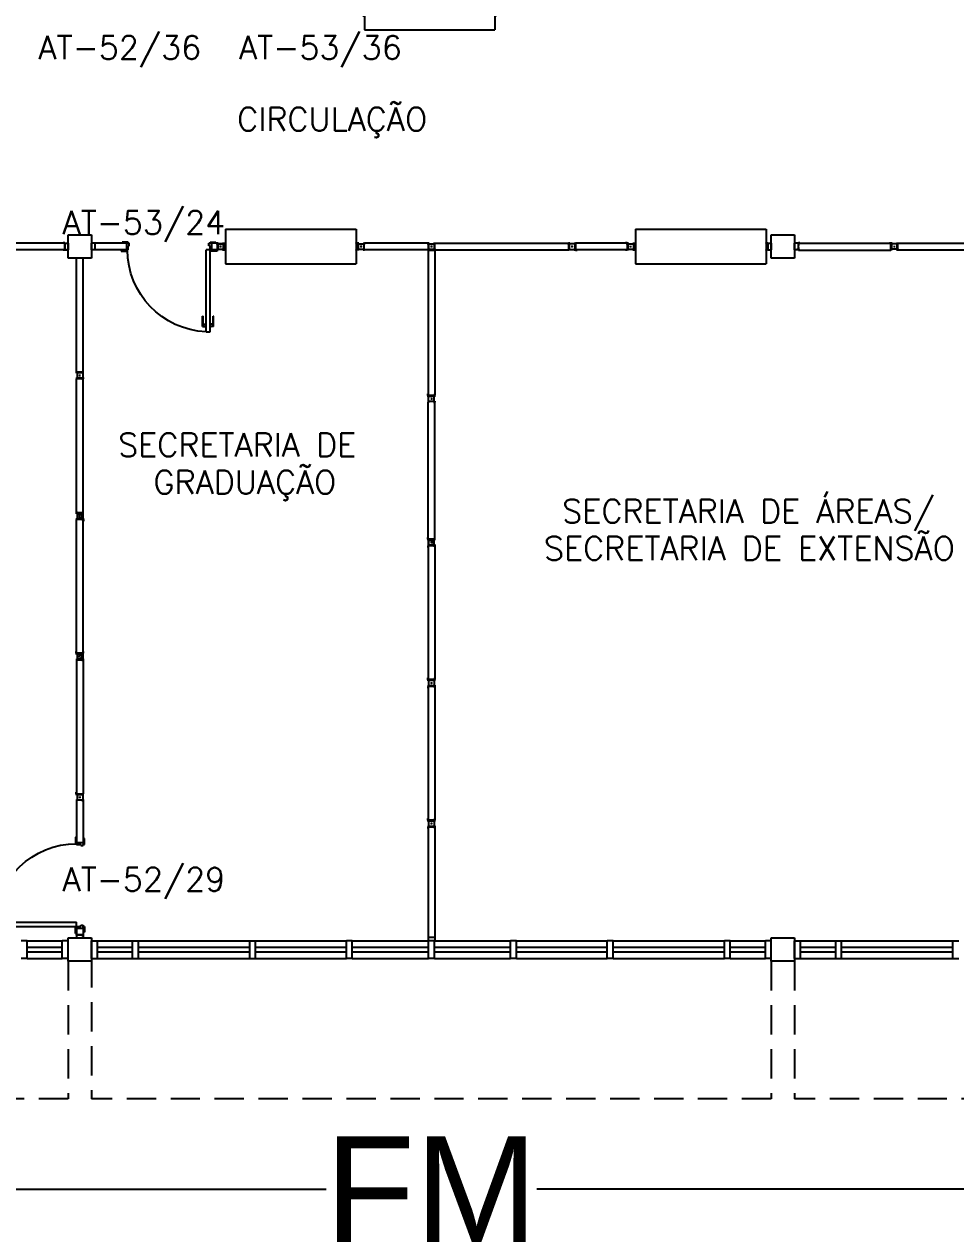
# Model space of a CAD drawing. Header units: millimetres. Extents: x 2069 to 2250, y 1124 to 1284.
# Drawn here: x 2120.4 to 2128.35, y 1153.55 to 1163.88 of the extents above; entities that cross this region are included whole.
import ezdxf

# ---------------------------------------------------------------- set-up
doc = ezdxf.new("R2010")
doc.units = ezdxf.units.MM
doc.linetypes.add('HIDDEN', pattern=[0.375, 0.25, -0.125])
for name, color, linetype in [('ALV', 2, 'Continuous'), ('DIV', 2, 'Continuous'), ('DIV2', 2, 'Continuous'), ('DIVC', 2, 'Continuous'), ('ENDEREÇO', 2, 'Continuous'), ('JANELA', 1, 'Continuous'), ('MACANETA', 1, 'Continuous'), ('PILARES', 3, 'Continuous'), ('PORTA', 2, 'Continuous'), ('PROJECOES', 1, 'HIDDEN'), ('TEXTO', 2, 'Continuous')]:
    doc.layers.add(name, color=color, linetype=linetype)
doc.styles.get("Standard").update_dxf_attribs({"font": 'arial.ttf'})
doc.styles.add('UNB-100', font='simplex.shx', dxfattribs={"height": 0.2})
doc.dimstyles.get("Standard").update_dxf_attribs({"dimtxt": 0.18, "dimasz": 0.18, "dimexe": 0.18, "dimexo": 0.0625, "dimgap": 0.09, "dimtad": 0, "dimtih": 1, "dimtoh": 1, "dimdec": 4, "dimzin": 0, "dimdsep": 46, "dimtxsty": 'Standard', "dimcen": 0.09, "dimadec": 0, "dimazin": 0, "dimtfac": 1, "dimtdec": 4, "dimtofl": 0, "dimtmove": 0, "dimatfit": 3, "dimfxl": 1, "dimtolj": 1, "dimtzin": 0, "dimarcsym": 0})

# ---------------------------------------------------------------- blocks, each defined once
blk = doc.blocks.new('DIV12')
for p, q in [((-0.0051, 0), (0.0051, 0)), ((0, -0.0051), (0, 0.0051)), ((0.0285, 0.0285), (1.1715, 0.0285)), ((0.0285, -0.0285), (0.0285, 0.0285)), ((1.1715, -0.0285), (1.1715, 0.0285)), ((1.1949, 0), (1.2051, 0)), ((1.2, -0.0051), (1.2, 0.0051)), ((0.0285, -0.0285), (1.1715, -0.0285))]:
    blk.add_line(p, q)
blk = doc.blocks.new('GCH12')
for p, q in [((0.043, 0.148), (1.157, 0.148)), ((0.043, -0.149), (0.043, 0.148)), ((1.157, -0.149), (1.157, 0.148)), ((-0.005, 0), (0.005, 0)), ((0, -0.005), (0, 0.005)), ((0.028, -0.029), (0.028, 0.028)), ((0.028, 0.028), (0.043, 0.028)), ((0.043, 0.03), (0.043, 0.028)), ((1.157, 0.03), (1.157, 0.028)), ((1.171, 0.028), (1.157, 0.028)), ((1.171, -0.029), (1.171, 0.028)), ((1.205, 0), (1.195, 0)), ((1.2, -0.005), (1.2, 0.005)), ((0.028, -0.029), (0.043, -0.029)), ((0.043, -0.029), (0.043, -0.031)), ((1.157, -0.029), (1.157, -0.031)), ((1.171, -0.029), (1.157, -0.029)), ((0.043, -0.149), (1.157, -0.149))]:
    blk.add_line(p, q)
blk = doc.blocks.new('MTT')
for p, q in [((-0.029, 0.018), (-0.029, 0.029)), ((-0.019, 0.029), (-0.029, 0.029)), ((-0.024, 0.018), (-0.029, 0.018)), ((-0.024, 0.018), (-0.024, -0.019)), ((-0.019, 0.024), (-0.019, 0.029)), ((-0.019, 0.024), (0.018, 0.024)), ((-0.005, 0), (0.005, 0)), ((0, -0.005), (0, 0.005)), ((0.018, 0.024), (0.018, 0.029)), ((0.018, 0.029), (0.029, 0.029)), ((0.024, 0.018), (0.029, 0.018)), ((0.024, 0.018), (0.024, -0.019)), ((0.029, 0.018), (0.029, 0.029)), ((-0.029, -0.019), (-0.024, -0.019)), ((-0.029, -0.019), (-0.029, -0.029)), ((-0.019, -0.029), (-0.029, -0.029)), ((0.018, -0.024), (-0.019, -0.024)), ((-0.019, -0.024), (-0.019, -0.029)), ((0.018, -0.024), (0.018, -0.029)), ((0.018, -0.029), (0.029, -0.029)), ((0.029, -0.019), (0.024, -0.019)), ((0.029, -0.019), (0.029, -0.029))]:
    blk.add_line(p, q)
blk = doc.blocks.new('IMTT')
for p, q in [((-0.005, 0), (0.005, 0)), ((0.029, 0.029), (0, 0.029)), ((0, -0.028), (0, 0.029)), ((0.029, -0.028), (0, -0.028))]:
    blk.add_line(p, q)
blk = doc.blocks.new('DIV10')
for p, q in [((-0.0051, 0), (0.0051, 0)), ((0, -0.0051), (0, 0.0051)), ((0.0285, 0.0285), (0.9715, 0.0285)), ((0.0285, -0.0285), (0.0285, 0.0285)), ((0.9715, -0.0285), (0.9715, 0.0285)), ((0.9949, 0), (1.0051, 0)), ((1, -0.0051), (1, 0.0051)), ((0.0285, -0.0285), (0.9715, -0.0285))]:
    blk.add_line(p, q)
blk = doc.blocks.new('DOOR70')
at = {"layer": 'MACANETA', "color": 1}
for p, q in [((-0.015, -0.565), (-0.01, -0.565)), ((-0.015, -0.655), (-0.015, -0.565)), ((-0.01, -0.655), (-0.01, -0.565)), ((0.08, -0.565), (0.075, -0.565)), ((0.075, -0.655), (0.075, -0.565)), ((0.08, -0.655), (0.08, -0.565)), ((-0.015, -0.655), (0.012, -0.655)), ((-0.01, -0.635), (0.012, -0.635)), ((0.012, -0.663), (0.012, -0.628)), ((0.012, -0.628), (0.015, -0.628)), ((0.012, -0.663), (0.015, -0.663)), ((0.053, -0.628), (0.05, -0.628)), ((0.053, -0.663), (0.05, -0.663)), ((0.053, -0.663), (0.053, -0.628)), ((0.075, -0.635), (0.053, -0.635)), ((0.08, -0.655), (0.053, -0.655))]:
    blk.add_line(p, q, dxfattribs=at)
at = {"layer": 'PORTA'}
for p, q in [((0.015, -0.7), (0.015, 0)), ((0.015, 0), (0.05, 0)), ((0.05, -0.7), (0.05, 0)), ((0.05, -0.7), (0.015, -0.7))]:
    blk.add_line(p, q, dxfattribs=at)
at = {"layer": 'PORTA', "color": 1}
blk.add_arc((0.02, 0), 0.7, 272.4563, 0, dxfattribs=at)
blk = doc.blocks.new('*D62')
at = {"layer": 'ALV', "color": 0, "lineweight": -2, "transparency": 16777216}
for p, q in [((2114.773, 1155.819), (2114.773, 1153.756)), ((2132.973, 1155.819), (2132.973, 1153.756)), ((2114.953, 1153.936), (2122.975, 1153.936)), ((2132.793, 1153.936), (2124.772, 1153.936))]:
    blk.add_line(p, q, dxfattribs=at)
at = {"layer": 'ALV', "color": 0, "transparency": 16777216}
for points in [[(2114.953, 1153.966), (2114.953, 1153.906), (2114.773, 1153.936)], [(2132.793, 1153.966), (2132.793, 1153.906), (2132.973, 1153.936)]]:
    blk.add_solid(points, dxfattribs=at)
at = {"layer": 'DEFPOINTS', "color": 0, "transparency": 16777216}
for p in [(2114.773, 1155.881), (2132.973, 1155.881), (2132.973, 1153.936)]:
    blk.add_point(p, dxfattribs=at)
at = {"layer": 'ALV', "color": 0, "transparency": 16777216, "insert": (2123.873, 1153.936), "char_height": 0.2, "attachment_point": 5}
blk.add_mtext('\\A1;{\\H4.5x;FM}', dxfattribs=at)

msp = doc.modelspace()

# ---------------------------------------------------------------- linework, layer by layer
at = {"layer": 'DIV'}
for p, q in [((2120.83515, 1156.16939), (2120.84515, 1156.16939)), ((2120.83515, 1156.11939), (2120.83515, 1156.16939)), ((2120.84515, 1156.11939), (2120.83515, 1156.11939)), ((2120.84315, 1156.10539), (2120.84315, 1156.11978)), ((2120.84315, 1156.11978), (2120.84515, 1156.11978)), ((2120.84515, 1156.16939), (2120.84515, 1156.17939)), ((2120.84515, 1156.17939), (2120.88015, 1156.17939)), ((2120.84515, 1156.16439), (2120.84515, 1156.16939)), ((2120.84515, 1156.16439), (2120.90215, 1156.16439)), ((2120.84515, 1156.16439), (2120.84515, 1156.10739)), ((2120.88015, 1156.17939), (2120.88015, 1156.18939)), ((2120.88015, 1156.18939), (2120.90215, 1156.18939)), ((2120.90215, 1156.18939), (2120.90215, 1156.17939)), ((2120.90215, 1156.17939), (2120.91215, 1156.17939)), ((2120.90215, 1156.16439), (2120.90215, 1156.17939)), ((2120.90215, 1156.16439), (2120.90215, 1156.10739)), ((2120.91215, 1156.12939), (2120.90215, 1156.12939)), ((2120.90215, 1156.11978), (2120.90415, 1156.11978)), ((2120.90415, 1156.10539), (2120.90415, 1156.11978)), ((2120.91215, 1156.17939), (2120.91215, 1156.12939)), ((2120.85515, 1156.10539), (2120.84315, 1156.10539)), ((2120.90215, 1156.10739), (2120.84515, 1156.10739)), ((2120.85515, 1156.10039), (2120.85515, 1156.10539)), ((2120.85515, 1156.10039), (2120.85715, 1156.10039)), ((2120.89015, 1156.10539), (2120.85715, 1156.10539)), ((2120.85715, 1156.10039), (2120.85715, 1156.10539)), ((2120.89015, 1156.10039), (2120.89015, 1156.10539)), ((2120.89015, 1156.10039), (2120.89215, 1156.10039)), ((2120.90415, 1156.10539), (2120.89215, 1156.10539)), ((2120.89215, 1156.10039), (2120.89215, 1156.10539))]:
    msp.add_line(p, q, dxfattribs=at)
at = {"layer": 'DIV', "color": 3}
for p, q in [((2120.42325, 1156.05627), (2120.37325, 1156.05627)), ((2120.42325, 1155.90627), (2120.42325, 1156.05627)), ((2120.72325, 1155.90627), (2120.72325, 1156.05627)), ((2120.77325, 1156.05627), (2120.72325, 1156.05627)), ((2120.77325, 1155.90627), (2120.77325, 1156.05627)), ((2120.97325, 1156.05627), (2121.02325, 1156.05627)), ((2120.97325, 1155.90627), (2120.97325, 1156.05627)), ((2121.02325, 1155.90627), (2121.02325, 1156.05627)), ((2121.32325, 1156.05627), (2121.37325, 1156.05627)), ((2121.32325, 1155.90627), (2121.32325, 1156.05627)), ((2121.37325, 1155.90627), (2121.37325, 1156.05627)), ((2122.32325, 1155.90627), (2122.32325, 1156.05627)), ((2122.32325, 1156.05627), (2122.37325, 1156.05627)), ((2122.37325, 1155.90627), (2122.37325, 1156.05627)), ((2123.19825, 1156.05627), (2123.14825, 1156.05627)), ((2123.14825, 1155.90627), (2123.14825, 1156.05627)), ((2123.19825, 1155.90627), (2123.19825, 1156.05627)), ((2123.84825, 1155.90627), (2123.84825, 1156.05627)), ((2123.89825, 1156.05627), (2123.84825, 1156.05627)), ((2123.89825, 1155.90627), (2123.89825, 1156.05627)), ((2124.59825, 1156.05627), (2124.54825, 1156.05627)), ((2124.54825, 1155.90627), (2124.54825, 1156.05627)), ((2124.59825, 1155.90627), (2124.59825, 1156.05627)), ((2125.42325, 1156.05627), (2125.37325, 1156.05627)), ((2125.37325, 1155.90627), (2125.37325, 1156.05627)), ((2125.42325, 1155.90627), (2125.42325, 1156.05627)), ((2126.37325, 1155.90627), (2126.37325, 1156.05627)), ((2126.42325, 1156.05627), (2126.37325, 1156.05627)), ((2126.42325, 1155.90627), (2126.42325, 1156.05627)), ((2126.72325, 1155.90627), (2126.72325, 1156.05627)), ((2126.77325, 1156.05627), (2126.72325, 1156.05627)), ((2126.77325, 1155.90627), (2126.77325, 1156.05627)), ((2126.97325, 1156.05627), (2127.02325, 1156.05627)), ((2126.97325, 1155.90627), (2126.97325, 1156.05627)), ((2127.02325, 1155.90627), (2127.02325, 1156.05627)), ((2127.32325, 1156.05627), (2127.37325, 1156.05627)), ((2127.32325, 1155.90627), (2127.32325, 1156.05627)), ((2127.37325, 1155.90627), (2127.37325, 1156.05627)), ((2128.32325, 1155.90627), (2128.32325, 1156.05627)), ((2128.32325, 1156.05627), (2128.37325, 1156.05627)), ((2120.42325, 1155.90627), (2120.37325, 1155.90627)), ((2120.77325, 1155.90627), (2120.72325, 1155.90627)), ((2120.97325, 1155.90627), (2121.02325, 1155.90627)), ((2121.32325, 1155.90627), (2121.37325, 1155.90627)), ((2122.32325, 1155.90627), (2122.37325, 1155.90627)), ((2123.19825, 1155.90627), (2123.14825, 1155.90627)), ((2123.89825, 1155.90627), (2123.84825, 1155.90627)), ((2124.59825, 1155.90627), (2124.54825, 1155.90627)), ((2125.42325, 1155.90627), (2125.37325, 1155.90627)), ((2126.42325, 1155.90627), (2126.37325, 1155.90627)), ((2126.77325, 1155.90627), (2126.72325, 1155.90627)), ((2126.97325, 1155.90627), (2127.02325, 1155.90627)), ((2127.32325, 1155.90627), (2127.37325, 1155.90627)), ((2128.32325, 1155.90627), (2128.37325, 1155.90627))]:
    msp.add_line(p, q, dxfattribs=at)
at = {"layer": 'DIV2'}
for p, q in [((2120.74275, 1162.00977), (2120.30375, 1162.00977)), ((2120.73037, 1162.00977), (2120.73037, 1162.01177)), ((2120.74475, 1162.01177), (2120.73037, 1162.01177)), ((2120.74275, 1162.00977), (2120.74275, 1161.95277)), ((2120.74475, 1162.01177), (2120.74475, 1161.99977)), ((2121.26975, 1162.00977), (2121.00175, 1162.00977)), ((2121.00175, 1162.00977), (2121.00175, 1161.95277)), ((2121.23475, 1162.01977), (2121.23475, 1162.00977)), ((2121.28475, 1162.01977), (2121.23475, 1162.01977)), ((2121.26975, 1162.00977), (2121.28475, 1162.00977)), ((2121.26975, 1162.00977), (2121.27475, 1162.00977)), ((2121.26975, 1162.00977), (2121.26975, 1161.95277)), ((2121.27475, 1162.00977), (2121.28475, 1162.00977)), ((2121.28475, 1162.00977), (2121.28475, 1162.01977)), ((2121.29475, 1162.00977), (2121.28475, 1162.00977)), ((2121.29475, 1161.98777), (2121.29475, 1162.00977)), ((2121.97475, 1162.00977), (2121.98475, 1162.00977)), ((2121.97475, 1161.98777), (2121.97475, 1162.00977)), ((2121.98475, 1162.01977), (2122.03475, 1162.01977)), ((2121.98475, 1162.00977), (2121.98475, 1162.01977)), ((2121.99975, 1162.00977), (2121.98475, 1162.00977)), ((2122.04475, 1162.00977), (2121.99975, 1162.00977)), ((2121.99975, 1161.95277), (2121.99975, 1162.00977)), ((2122.03475, 1162.01977), (2122.03475, 1162.00977)), ((2122.04475, 1162.00977), (2122.04475, 1161.95277)), ((2123.84475, 1162.00977), (2123.30175, 1162.00977)), ((2123.84475, 1162.00977), (2123.84475, 1161.95277)), ((2125.10178, 1162.01177), (2125.10178, 1161.99977)), ((2125.10178, 1162.01177), (2125.11616, 1162.01177)), ((2125.10378, 1162.00977), (2125.10378, 1161.95277)), ((2125.54278, 1162.00977), (2125.10378, 1162.00977)), ((2125.11616, 1162.00977), (2125.11616, 1162.01177)), ((2125.53039, 1162.00977), (2125.53039, 1162.01177)), ((2125.54478, 1162.01177), (2125.53039, 1162.01177)), ((2125.54278, 1162.00977), (2125.54278, 1161.95277)), ((2125.54478, 1162.01177), (2125.54478, 1161.99977)), ((2127.00506, 1161.99977), (2127.00506, 1162.01327)), ((2127.01725, 1162.01327), (2127.00506, 1162.01327)), ((2127.00706, 1162.01127), (2127.79325, 1162.01127)), ((2127.00706, 1161.95127), (2127.00706, 1162.01127)), ((2127.00706, 1162.01127), (2127.00706, 1161.99027)), ((2127.00706, 1161.95127), (2127.00706, 1162.01127)), ((2127.00706, 1161.99027), (2127.00706, 1162.00827)), ((2127.01725, 1162.01127), (2127.01725, 1162.01327)), ((2127.78306, 1162.01327), (2127.79525, 1162.01327)), ((2127.78306, 1162.01127), (2127.78306, 1162.01327)), ((2127.79325, 1161.95127), (2127.79325, 1162.01127)), ((2127.79525, 1161.99977), (2127.79525, 1162.01327)), ((2120.74275, 1161.95277), (2120.30375, 1161.95277)), ((2120.73037, 1161.95077), (2120.73037, 1161.95277)), ((2120.74475, 1161.95077), (2120.73037, 1161.95077)), ((2120.74975, 1161.99977), (2120.74475, 1161.99977)), ((2120.74475, 1161.99777), (2120.74475, 1161.96477)), ((2120.74975, 1161.99777), (2120.74475, 1161.99777)), ((2120.74975, 1161.96477), (2120.74475, 1161.96477)), ((2120.74475, 1161.96277), (2120.74475, 1161.95077)), ((2120.74975, 1161.96277), (2120.74475, 1161.96277)), ((2120.74975, 1161.99777), (2120.74975, 1161.99977)), ((2120.74975, 1161.96277), (2120.74975, 1161.96477)), ((2120.76815, 1161.98127), (2120.77835, 1161.98127)), ((2120.77325, 1161.98637), (2120.77325, 1161.97617)), ((2120.97835, 1161.98127), (2120.96815, 1161.98127)), ((2120.97325, 1161.98637), (2120.97325, 1161.97617)), ((2121.26975, 1161.95277), (2121.00175, 1161.95277)), ((2121.22475, 1161.95277), (2121.22475, 1161.94277)), ((2121.22475, 1161.94277), (2121.27475, 1161.94277)), ((2121.26975, 1161.95277), (2121.28475, 1161.95277)), ((2121.27475, 1161.94277), (2121.27475, 1161.95277)), ((2121.28475, 1161.98777), (2121.29475, 1161.98777)), ((2121.28475, 1161.95277), (2121.28475, 1161.98777)), ((2121.98475, 1161.98777), (2121.97475, 1161.98777)), ((2121.98475, 1161.95277), (2121.98475, 1161.98777)), ((2121.99475, 1161.95277), (2121.98475, 1161.95277)), ((2121.99975, 1161.95277), (2121.99475, 1161.95277)), ((2121.99475, 1161.94277), (2121.99475, 1161.95277)), ((2122.04475, 1161.94277), (2121.99475, 1161.94277)), ((2122.04475, 1161.95277), (2121.99975, 1161.95277)), ((2122.04475, 1161.95277), (2122.04475, 1161.94277)), ((2122.07835, 1161.98127), (2122.06815, 1161.98127)), ((2122.07325, 1161.98637), (2122.07325, 1161.97617)), ((2123.84475, 1161.95277), (2123.30175, 1161.95277)), ((2123.84275, 1161.95277), (2123.85475, 1161.95277)), ((2123.84475, 1161.95277), (2123.84475, 1160.71162)), ((2123.84475, 1161.95077), (2123.90175, 1161.95077)), ((2123.85475, 1161.95777), (2123.85475, 1161.95277)), ((2123.85675, 1161.95777), (2123.85475, 1161.95777)), ((2123.85675, 1161.95777), (2123.85675, 1161.95277)), ((2123.85675, 1161.95277), (2123.88975, 1161.95277)), ((2123.87835, 1161.98127), (2123.86815, 1161.98127)), ((2123.87835, 1161.98127), (2123.86815, 1161.98127)), ((2123.86815, 1161.98127), (2123.87835, 1161.98127)), ((2123.87325, 1161.98637), (2123.87325, 1161.97617)), ((2123.87325, 1161.98637), (2123.87325, 1161.97617)), ((2123.87325, 1161.98637), (2123.87325, 1161.97617)), ((2123.88975, 1161.95777), (2123.88975, 1161.95277)), ((2123.89175, 1161.95777), (2123.88975, 1161.95777)), ((2123.89175, 1161.95777), (2123.89175, 1161.95277)), ((2123.89175, 1161.95277), (2123.90375, 1161.95277)), ((2123.90175, 1161.95277), (2123.90175, 1160.71162)), ((2125.07835, 1161.98127), (2125.06815, 1161.98127)), ((2125.07838, 1161.98127), (2125.06818, 1161.98127)), ((2125.07328, 1161.98637), (2125.07328, 1161.97617)), ((2125.09678, 1161.99777), (2125.09678, 1161.99977)), ((2125.09678, 1161.99977), (2125.10178, 1161.99977)), ((2125.09678, 1161.99777), (2125.10178, 1161.99777)), ((2125.09678, 1161.96277), (2125.09678, 1161.96477)), ((2125.09678, 1161.96477), (2125.10178, 1161.96477)), ((2125.09678, 1161.96277), (2125.10178, 1161.96277)), ((2125.10178, 1161.99777), (2125.10178, 1161.96477)), ((2125.10178, 1161.96277), (2125.10178, 1161.95077)), ((2125.10178, 1161.95077), (2125.11616, 1161.95077)), ((2125.54278, 1161.95277), (2125.10378, 1161.95277)), ((2125.11616, 1161.95077), (2125.11616, 1161.95277)), ((2125.53039, 1161.95077), (2125.53039, 1161.95277)), ((2125.54478, 1161.95077), (2125.53039, 1161.95077)), ((2125.54978, 1161.99977), (2125.54478, 1161.99977)), ((2125.54478, 1161.99777), (2125.54478, 1161.96477)), ((2125.54978, 1161.99777), (2125.54478, 1161.99777)), ((2125.54978, 1161.96477), (2125.54478, 1161.96477)), ((2125.54478, 1161.96277), (2125.54478, 1161.95077)), ((2125.54978, 1161.96277), (2125.54478, 1161.96277)), ((2125.54978, 1161.99777), (2125.54978, 1161.99977)), ((2125.54978, 1161.96277), (2125.54978, 1161.96477)), ((2126.76815, 1161.98127), (2126.77835, 1161.98127)), ((2126.77325, 1161.98637), (2126.77325, 1161.97617)), ((2127.00506, 1161.99777), (2126.99905, 1161.99777)), ((2127.00506, 1161.96477), (2126.99905, 1161.96477)), ((2127.00506, 1161.99977), (2126.99911, 1161.99977)), ((2126.99911, 1161.99777), (2126.99911, 1161.99977)), ((2126.99911, 1161.96277), (2126.99911, 1161.96477)), ((2127.00506, 1161.96277), (2126.99911, 1161.96277)), ((2127.00506, 1161.96477), (2127.00506, 1161.99777)), ((2127.00506, 1161.94927), (2127.00506, 1161.96277)), ((2127.01725, 1161.94927), (2127.00506, 1161.94927)), ((2127.00706, 1161.97227), (2127.00706, 1161.95427)), ((2127.00706, 1161.95127), (2127.79325, 1161.95127)), ((2127.01725, 1161.94927), (2127.01725, 1161.95127)), ((2127.78306, 1161.94927), (2127.78306, 1161.95127)), ((2127.78306, 1161.94927), (2127.79525, 1161.94927)), ((2127.79525, 1161.99977), (2127.80121, 1161.99977)), ((2127.79525, 1161.99777), (2127.80126, 1161.99777)), ((2127.79525, 1161.96477), (2127.79525, 1161.99777)), ((2127.79525, 1161.96477), (2127.80126, 1161.96477)), ((2127.79525, 1161.96277), (2127.80121, 1161.96277)), ((2127.79525, 1161.94927), (2127.79525, 1161.96277)), ((2127.80121, 1161.99777), (2127.80121, 1161.99977)), ((2127.80121, 1161.96277), (2127.80121, 1161.96477)), ((2120.84475, 1160.90977), (2120.84475, 1161.88127)), ((2120.90175, 1160.90977), (2120.90175, 1161.88127)), ((2120.90175, 1160.90977), (2120.84475, 1160.90977)), ((2120.87835, 1160.88127), (2120.86815, 1160.88127)), ((2120.87325, 1160.87617), (2120.87325, 1160.88637)), ((2123.84475, 1160.72415), (2123.84275, 1160.72415)), ((2123.84275, 1160.70977), (2123.84275, 1160.72415)), ((2123.84275, 1160.71177), (2123.90175, 1160.71177)), ((2123.84275, 1160.70977), (2123.85475, 1160.70977)), ((2123.85475, 1160.70962), (2123.84475, 1160.70962)), ((2123.84475, 1160.69962), (2123.84475, 1160.70962)), ((2123.84475, 1160.69962), (2123.84675, 1160.69962)), ((2123.84475, 1160.66262), (2123.84475, 1160.65262)), ((2123.84675, 1160.66262), (2123.84475, 1160.66262)), ((2123.84675, 1160.70762), (2123.85475, 1160.70762)), ((2123.84675, 1160.70462), (2123.84675, 1160.70762)), ((2123.85175, 1160.70462), (2123.84675, 1160.70462)), ((2123.84675, 1160.70462), (2123.89975, 1160.70462)), ((2123.84675, 1160.69962), (2123.84675, 1160.70262)), ((2123.84675, 1160.70262), (2123.84975, 1160.70262)), ((2123.84675, 1160.66262), (2123.84675, 1160.65962)), ((2123.84975, 1160.65962), (2123.84975, 1160.70262)), ((2123.85475, 1160.70477), (2123.85475, 1160.70977)), ((2123.85475, 1160.70762), (2123.85475, 1160.70962)), ((2123.85675, 1160.70477), (2123.85475, 1160.70477)), ((2123.85675, 1160.70977), (2123.88975, 1160.70977)), ((2123.85675, 1160.70477), (2123.85675, 1160.70977)), ((2123.86815, 1160.68127), (2123.87835, 1160.68127)), ((2123.87819, 1160.68112), (2123.86831, 1160.68112)), ((2123.87325, 1160.68637), (2123.87325, 1160.67617)), ((2123.87325, 1160.68607), (2123.87325, 1160.67618)), ((2123.88975, 1160.70477), (2123.88975, 1160.70977)), ((2123.89175, 1160.70477), (2123.88975, 1160.70477)), ((2123.89175, 1160.70977), (2123.90375, 1160.70977)), ((2123.89175, 1160.70477), (2123.89175, 1160.70977)), ((2123.89175, 1160.70762), (2123.89175, 1160.70962)), ((2123.89175, 1160.70962), (2123.90175, 1160.70962)), ((2123.89175, 1160.70762), (2123.89975, 1160.70762)), ((2123.89475, 1160.70462), (2123.89975, 1160.70462)), ((2123.89675, 1160.65962), (2123.89675, 1160.70262)), ((2123.89975, 1160.70262), (2123.89675, 1160.70262)), ((2123.89975, 1160.70462), (2123.89975, 1160.70762)), ((2123.89975, 1160.69962), (2123.89975, 1160.70262)), ((2123.90175, 1160.69962), (2123.89975, 1160.69962)), ((2123.89975, 1160.66262), (2123.89975, 1160.65962)), ((2123.89975, 1160.66262), (2123.90175, 1160.66262)), ((2123.90375, 1160.72415), (2123.90175, 1160.72415)), ((2123.90175, 1160.69962), (2123.90175, 1160.70962)), ((2123.90175, 1160.66262), (2123.90175, 1160.65262)), ((2123.90375, 1160.70977), (2123.90375, 1160.72415)), ((2123.85475, 1160.65262), (2123.84475, 1160.65262)), ((2123.84475, 1159.48677), (2123.84475, 1160.65262)), ((2123.84675, 1160.65962), (2123.84975, 1160.65962)), ((2123.85175, 1160.65762), (2123.84675, 1160.65762)), ((2123.84675, 1160.65762), (2123.84675, 1160.65462)), ((2123.89975, 1160.65762), (2123.84675, 1160.65762)), ((2123.85475, 1160.65462), (2123.84675, 1160.65462)), ((2123.85475, 1160.65462), (2123.85475, 1160.65262)), ((2123.89975, 1160.65462), (2123.89175, 1160.65462)), ((2123.89175, 1160.65462), (2123.89175, 1160.65262)), ((2123.89175, 1160.65262), (2123.90175, 1160.65262)), ((2123.89475, 1160.65762), (2123.89975, 1160.65762)), ((2123.89975, 1160.65962), (2123.89675, 1160.65962)), ((2123.89975, 1160.65762), (2123.89975, 1160.65462)), ((2123.90175, 1159.48677), (2123.90175, 1160.65262)), ((2120.84275, 1159.65277), (2120.84275, 1159.63839)), ((2120.85475, 1159.65277), (2120.84275, 1159.65277)), ((2120.84275, 1159.63839), (2120.84475, 1159.63839)), ((2120.85475, 1159.70977), (2120.84475, 1159.70977)), ((2120.84475, 1159.69977), (2120.84475, 1159.70977)), ((2120.84675, 1159.69977), (2120.84475, 1159.69977)), ((2120.84475, 1159.66277), (2120.84475, 1159.65277)), ((2120.84475, 1159.66277), (2120.84675, 1159.66277)), ((2120.85475, 1159.65277), (2120.84475, 1159.65277)), ((2120.84475, 1158.51177), (2120.84475, 1159.65077)), ((2120.90175, 1159.65077), (2120.84475, 1159.65077)), ((2120.84675, 1159.70777), (2120.85475, 1159.70777)), ((2120.84675, 1159.70477), (2120.84675, 1159.70777)), ((2120.84675, 1159.70477), (2120.89975, 1159.70477)), ((2120.85175, 1159.70477), (2120.84675, 1159.70477)), ((2120.84675, 1159.70277), (2120.84975, 1159.70277)), ((2120.84675, 1159.69977), (2120.84675, 1159.70277)), ((2120.84675, 1159.66277), (2120.84675, 1159.65977)), ((2120.84675, 1159.65977), (2120.84975, 1159.65977)), ((2120.89975, 1159.65777), (2120.84675, 1159.65777)), ((2120.85175, 1159.65777), (2120.84675, 1159.65777)), ((2120.84675, 1159.65777), (2120.84675, 1159.65477)), ((2120.85475, 1159.65477), (2120.84675, 1159.65477)), ((2120.84975, 1159.70277), (2120.84975, 1159.65977)), ((2120.85175, 1159.70477), (2120.85175, 1159.70277)), ((2120.85175, 1159.70277), (2120.89475, 1159.70277)), ((2120.85175, 1159.70077), (2120.85175, 1159.66177)), ((2120.85175, 1159.70077), (2120.89275, 1159.70077)), ((2120.85175, 1159.66177), (2120.89275, 1159.66177)), ((2120.85175, 1159.65977), (2120.85175, 1159.65777)), ((2120.85175, 1159.65977), (2120.89475, 1159.65977)), ((2120.85475, 1159.70777), (2120.85475, 1159.70977)), ((2120.85475, 1159.65777), (2120.85475, 1159.65277)), ((2120.85475, 1159.65777), (2120.85675, 1159.65777)), ((2120.85475, 1159.65477), (2120.85475, 1159.65277)), ((2120.85675, 1159.65777), (2120.85675, 1159.65277)), ((2120.88975, 1159.65277), (2120.85675, 1159.65277)), ((2120.87835, 1159.68127), (2120.86815, 1159.68127)), ((2120.86831, 1159.68127), (2120.87819, 1159.68127)), ((2120.87325, 1159.67617), (2120.87325, 1159.68637)), ((2120.87325, 1159.67633), (2120.87325, 1159.68621)), ((2120.89275, 1159.69077), (2120.88475, 1159.69077)), ((2120.88475, 1159.69077), (2120.88475, 1159.68877)), ((2120.89475, 1159.68877), (2120.88475, 1159.68877)), ((2120.89475, 1159.67377), (2120.88475, 1159.67377)), ((2120.88475, 1159.67377), (2120.88475, 1159.67177)), ((2120.89275, 1159.67177), (2120.88475, 1159.67177)), ((2120.88675, 1159.68877), (2120.88675, 1159.68677)), ((2120.89475, 1159.68677), (2120.88675, 1159.68677)), ((2120.89475, 1159.67577), (2120.88675, 1159.67577)), ((2120.88675, 1159.67577), (2120.88675, 1159.67377)), ((2120.88975, 1159.65777), (2120.88975, 1159.65277)), ((2120.88975, 1159.65777), (2120.89175, 1159.65777)), ((2120.89175, 1159.70977), (2120.90175, 1159.70977)), ((2120.89175, 1159.70777), (2120.89175, 1159.70977)), ((2120.89175, 1159.70777), (2120.89975, 1159.70777)), ((2120.89175, 1159.65777), (2120.89175, 1159.65277)), ((2120.89975, 1159.65477), (2120.89175, 1159.65477)), ((2120.89175, 1159.65477), (2120.89175, 1159.65277)), ((2120.90375, 1159.65277), (2120.89175, 1159.65277)), ((2120.89175, 1159.65277), (2120.90175, 1159.65277)), ((2120.89275, 1159.70077), (2120.89275, 1159.69077)), ((2120.89275, 1159.67177), (2120.89275, 1159.66177)), ((2120.89475, 1159.70477), (2120.89975, 1159.70477)), ((2120.89475, 1159.70477), (2120.89475, 1159.68877)), ((2120.89475, 1159.68677), (2120.89475, 1159.67577)), ((2120.89475, 1159.67377), (2120.89475, 1159.65777)), ((2120.89475, 1159.65777), (2120.89975, 1159.65777)), ((2120.89975, 1159.70277), (2120.89675, 1159.70277)), ((2120.89675, 1159.70277), (2120.89675, 1159.65977)), ((2120.89975, 1159.65977), (2120.89675, 1159.65977)), ((2120.89975, 1159.70477), (2120.89975, 1159.70777)), ((2120.89975, 1159.69977), (2120.89975, 1159.70277)), ((2120.89975, 1159.69977), (2120.90175, 1159.69977)), ((2120.90175, 1159.66277), (2120.89975, 1159.66277)), ((2120.89975, 1159.66277), (2120.89975, 1159.65977)), ((2120.89975, 1159.65777), (2120.89975, 1159.65477)), ((2120.90175, 1159.69977), (2120.90175, 1159.70977)), ((2120.90175, 1159.66277), (2120.90175, 1159.65277)), ((2120.90175, 1158.51177), (2120.90175, 1159.65077)), ((2120.90175, 1159.63839), (2120.90375, 1159.63839)), ((2120.90375, 1159.65277), (2120.90375, 1159.63839)), ((2123.84475, 1159.49915), (2123.84275, 1159.49915)), ((2123.84275, 1159.48477), (2123.84275, 1159.49915)), ((2123.84275, 1159.48477), (2123.85475, 1159.48477)), ((2123.84275, 1159.42777), (2123.84275, 1159.41339)), ((2123.85475, 1159.42777), (2123.84275, 1159.42777)), ((2123.84475, 1159.48677), (2123.90175, 1159.48677)), ((2123.84475, 1159.47477), (2123.84475, 1159.48477)), ((2123.85475, 1159.48477), (2123.84475, 1159.48477)), ((2123.84475, 1159.47477), (2123.84675, 1159.47477)), ((2123.84675, 1159.43777), (2123.84475, 1159.43777)), ((2123.84475, 1159.43777), (2123.84475, 1159.42777)), ((2123.85475, 1159.42777), (2123.84475, 1159.42777)), ((2123.84475, 1159.42577), (2123.84475, 1158.28677)), ((2123.90175, 1159.42577), (2123.84475, 1159.42577)), ((2123.85475, 1159.48277), (2123.84675, 1159.48277)), ((2123.84675, 1159.47977), (2123.84675, 1159.48277)), ((2123.85175, 1159.47977), (2123.84675, 1159.47977)), ((2123.89975, 1159.47977), (2123.84675, 1159.47977)), ((2123.84675, 1159.47777), (2123.84975, 1159.47777)), ((2123.84675, 1159.47477), (2123.84675, 1159.47777)), ((2123.84675, 1159.43777), (2123.84675, 1159.43477)), ((2123.84675, 1159.43477), (2123.84975, 1159.43477)), ((2123.85175, 1159.43277), (2123.84675, 1159.43277)), ((2123.84675, 1159.43277), (2123.84675, 1159.42977)), ((2123.84675, 1159.43277), (2123.89975, 1159.43277)), ((2123.84675, 1159.42977), (2123.85475, 1159.42977)), ((2123.84975, 1159.43477), (2123.84975, 1159.47777)), ((2123.85175, 1159.47777), (2123.85175, 1159.47977)), ((2123.85175, 1159.47777), (2123.89475, 1159.47777)), ((2123.85175, 1159.43677), (2123.85175, 1159.47577)), ((2123.85175, 1159.47577), (2123.89275, 1159.47577)), ((2123.85175, 1159.43677), (2123.89275, 1159.43677)), ((2123.85175, 1159.43277), (2123.85175, 1159.43477)), ((2123.85175, 1159.43477), (2123.89475, 1159.43477)), ((2123.85475, 1159.47977), (2123.85475, 1159.48477)), ((2123.85475, 1159.48277), (2123.85475, 1159.48477)), ((2123.85675, 1159.47977), (2123.85475, 1159.47977)), ((2123.85475, 1159.43277), (2123.85475, 1159.42777)), ((2123.85475, 1159.43277), (2123.85675, 1159.43277)), ((2123.85475, 1159.42977), (2123.85475, 1159.42777)), ((2123.85675, 1159.48477), (2123.88975, 1159.48477)), ((2123.85675, 1159.47977), (2123.85675, 1159.48477)), ((2123.85675, 1159.43277), (2123.85675, 1159.42777)), ((2123.88975, 1159.42777), (2123.85675, 1159.42777)), ((2123.86815, 1159.45627), (2123.87835, 1159.45627)), ((2123.87835, 1159.45627), (2123.86815, 1159.45627)), ((2123.86831, 1159.45627), (2123.87819, 1159.45627)), ((2123.87325, 1159.45117), (2123.87325, 1159.46137)), ((2123.87325, 1159.46137), (2123.87325, 1159.45117)), ((2123.87325, 1159.46121), (2123.87325, 1159.45133)), ((2123.89275, 1159.46577), (2123.88475, 1159.46577)), ((2123.88475, 1159.46377), (2123.88475, 1159.46577)), ((2123.89475, 1159.46377), (2123.88475, 1159.46377)), ((2123.89475, 1159.44877), (2123.88475, 1159.44877)), ((2123.88475, 1159.44677), (2123.88475, 1159.44877)), ((2123.89275, 1159.44677), (2123.88475, 1159.44677)), ((2123.88675, 1159.46177), (2123.88675, 1159.46377)), ((2123.89475, 1159.46177), (2123.88675, 1159.46177)), ((2123.89475, 1159.45077), (2123.88675, 1159.45077)), ((2123.88675, 1159.44877), (2123.88675, 1159.45077)), ((2123.88975, 1159.47977), (2123.88975, 1159.48477)), ((2123.89175, 1159.47977), (2123.88975, 1159.47977)), ((2123.88975, 1159.43277), (2123.88975, 1159.42777)), ((2123.88975, 1159.43277), (2123.89175, 1159.43277)), ((2123.89175, 1159.48477), (2123.90375, 1159.48477)), ((2123.89175, 1159.47977), (2123.89175, 1159.48477)), ((2123.89175, 1159.48477), (2123.90175, 1159.48477)), ((2123.89175, 1159.48277), (2123.89175, 1159.48477)), ((2123.89975, 1159.48277), (2123.89175, 1159.48277)), ((2123.89175, 1159.43277), (2123.89175, 1159.42777)), ((2123.89175, 1159.42977), (2123.89975, 1159.42977)), ((2123.89175, 1159.42977), (2123.89175, 1159.42777)), ((2123.89175, 1159.42777), (2123.90175, 1159.42777)), ((2123.90375, 1159.42777), (2123.89175, 1159.42777)), ((2123.89275, 1159.46577), (2123.89275, 1159.47577)), ((2123.89275, 1159.43677), (2123.89275, 1159.44677)), ((2123.89475, 1159.46377), (2123.89475, 1159.47977)), ((2123.89475, 1159.47977), (2123.89975, 1159.47977)), ((2123.89475, 1159.45077), (2123.89475, 1159.46177)), ((2123.89475, 1159.43277), (2123.89475, 1159.44877)), ((2123.89475, 1159.43277), (2123.89975, 1159.43277)), ((2123.89675, 1159.43477), (2123.89675, 1159.47777)), ((2123.89975, 1159.47777), (2123.89675, 1159.47777)), ((2123.89975, 1159.43477), (2123.89675, 1159.43477)), ((2123.89975, 1159.47977), (2123.89975, 1159.48277)), ((2123.89975, 1159.47477), (2123.89975, 1159.47777)), ((2123.90175, 1159.47477), (2123.89975, 1159.47477)), ((2123.89975, 1159.43777), (2123.90175, 1159.43777)), ((2123.89975, 1159.43777), (2123.89975, 1159.43477)), ((2123.89975, 1159.43277), (2123.89975, 1159.42977)), ((2123.90375, 1159.49915), (2123.90175, 1159.49915)), ((2123.90175, 1159.47477), (2123.90175, 1159.48477)), ((2123.90175, 1159.43777), (2123.90175, 1159.42777)), ((2123.90175, 1159.42577), (2123.90175, 1158.28677)), ((2123.90375, 1159.48477), (2123.90375, 1159.49915)), ((2123.90375, 1159.42777), (2123.90375, 1159.41339)), ((2123.84275, 1159.41339), (2123.84475, 1159.41339)), ((2123.90175, 1159.41339), (2123.90375, 1159.41339)), ((2120.84275, 1158.52415), (2120.84475, 1158.52415)), ((2120.84275, 1158.50977), (2120.84275, 1158.52415)), ((2120.85475, 1158.50977), (2120.84275, 1158.50977)), ((2120.90175, 1158.51177), (2120.84475, 1158.51177)), ((2120.85475, 1158.50977), (2120.84475, 1158.50977)), ((2120.84475, 1158.49977), (2120.84475, 1158.50977)), ((2120.84675, 1158.49977), (2120.84475, 1158.49977)), ((2120.84675, 1158.50777), (2120.85475, 1158.50777)), ((2120.84675, 1158.50477), (2120.84675, 1158.50777)), ((2120.84675, 1158.50477), (2120.89975, 1158.50477)), ((2120.85175, 1158.50477), (2120.84675, 1158.50477)), ((2120.84675, 1158.50277), (2120.84975, 1158.50277)), ((2120.84675, 1158.49977), (2120.84675, 1158.50277)), ((2120.84975, 1158.50277), (2120.84975, 1158.45977)), ((2120.85175, 1158.50477), (2120.85175, 1158.50277)), ((2120.85175, 1158.50277), (2120.89475, 1158.50277)), ((2120.85175, 1158.50077), (2120.85175, 1158.46177)), ((2120.85175, 1158.50077), (2120.89275, 1158.50077)), ((2120.85475, 1158.50777), (2120.85475, 1158.50977)), ((2120.85475, 1158.50477), (2120.85475, 1158.50977)), ((2120.85475, 1158.50477), (2120.85675, 1158.50477)), ((2120.85675, 1158.50477), (2120.85675, 1158.50977)), ((2120.88975, 1158.50977), (2120.85675, 1158.50977)), ((2120.89275, 1158.49077), (2120.88475, 1158.49077)), ((2120.88475, 1158.49077), (2120.88475, 1158.48877)), ((2120.88975, 1158.50477), (2120.88975, 1158.50977)), ((2120.88975, 1158.50477), (2120.89175, 1158.50477)), ((2120.89175, 1158.50977), (2120.90175, 1158.50977)), ((2120.90375, 1158.50977), (2120.89175, 1158.50977)), ((2120.89175, 1158.50777), (2120.89175, 1158.50977)), ((2120.89175, 1158.50477), (2120.89175, 1158.50977)), ((2120.89175, 1158.50777), (2120.89975, 1158.50777)), ((2120.89275, 1158.50077), (2120.89275, 1158.49077)), ((2120.89475, 1158.50477), (2120.89975, 1158.50477)), ((2120.89475, 1158.50477), (2120.89475, 1158.48877)), ((2120.89975, 1158.50277), (2120.89675, 1158.50277)), ((2120.89675, 1158.50277), (2120.89675, 1158.45977)), ((2120.89975, 1158.50477), (2120.89975, 1158.50777)), ((2120.89975, 1158.49977), (2120.89975, 1158.50277)), ((2120.89975, 1158.49977), (2120.90175, 1158.49977)), ((2120.90175, 1158.52415), (2120.90375, 1158.52415)), ((2120.90175, 1158.49977), (2120.90175, 1158.50977)), ((2120.90375, 1158.50977), (2120.90375, 1158.52415)), ((2120.84475, 1158.46277), (2120.84675, 1158.46277)), ((2120.84475, 1158.46277), (2120.84475, 1158.45277)), ((2120.84475, 1158.45077), (2120.84475, 1157.31177)), ((2120.90175, 1158.45077), (2120.84475, 1158.45077)), ((2120.84675, 1158.46277), (2120.84675, 1158.45977)), ((2120.84675, 1158.45977), (2120.84975, 1158.45977)), ((2120.85175, 1158.46177), (2120.89275, 1158.46177)), ((2120.85175, 1158.45977), (2120.89475, 1158.45977)), ((2120.85175, 1158.45977), (2120.85175, 1158.45777)), ((2120.87835, 1158.48127), (2120.86815, 1158.48127)), ((2120.87835, 1158.48127), (2120.86815, 1158.48127)), ((2120.86831, 1158.48127), (2120.87819, 1158.48127)), ((2120.87325, 1158.47617), (2120.87325, 1158.48637)), ((2120.87325, 1158.47617), (2120.87325, 1158.48637)), ((2120.87325, 1158.47633), (2120.87325, 1158.48621)), ((2120.89475, 1158.48877), (2120.88475, 1158.48877)), ((2120.89475, 1158.47377), (2120.88475, 1158.47377)), ((2120.88475, 1158.47377), (2120.88475, 1158.47177)), ((2120.89275, 1158.47177), (2120.88475, 1158.47177)), ((2120.88675, 1158.48877), (2120.88675, 1158.48677)), ((2120.89475, 1158.48677), (2120.88675, 1158.48677)), ((2120.89475, 1158.47577), (2120.88675, 1158.47577)), ((2120.88675, 1158.47577), (2120.88675, 1158.47377)), ((2120.89275, 1158.47177), (2120.89275, 1158.46177)), ((2120.89475, 1158.48677), (2120.89475, 1158.47577)), ((2120.89475, 1158.47377), (2120.89475, 1158.45777)), ((2120.89975, 1158.45977), (2120.89675, 1158.45977)), ((2120.90175, 1158.46277), (2120.89975, 1158.46277)), ((2120.89975, 1158.46277), (2120.89975, 1158.45977)), ((2120.90175, 1158.46277), (2120.90175, 1158.45277)), ((2120.90175, 1158.45077), (2120.90175, 1157.31177)), ((2123.84275, 1158.29915), (2123.84475, 1158.29915)), ((2123.84275, 1158.28477), (2123.84275, 1158.29915)), ((2123.85475, 1158.28477), (2123.84275, 1158.28477)), ((2123.90175, 1158.28677), (2123.84475, 1158.28677)), ((2123.85475, 1158.27977), (2123.85475, 1158.28477)), ((2123.85675, 1158.27977), (2123.85675, 1158.28477)), ((2123.88975, 1158.28477), (2123.85675, 1158.28477)), ((2123.88975, 1158.27977), (2123.88975, 1158.28477)), ((2123.89175, 1158.27977), (2123.89175, 1158.28477)), ((2123.90375, 1158.28477), (2123.89175, 1158.28477)), ((2123.90175, 1158.29915), (2123.90375, 1158.29915)), ((2123.90375, 1158.28477), (2123.90375, 1158.29915)), ((2123.84275, 1158.22777), (2123.84275, 1158.21339)), ((2123.85475, 1158.22777), (2123.84275, 1158.22777)), ((2123.84275, 1158.21339), (2123.84475, 1158.21339)), ((2123.84475, 1158.22577), (2123.84475, 1157.08677)), ((2123.90175, 1158.22577), (2123.84475, 1158.22577)), ((2123.85475, 1158.27977), (2123.85675, 1158.27977)), ((2123.85475, 1158.23277), (2123.85475, 1158.22777)), ((2123.85475, 1158.23277), (2123.85675, 1158.23277)), ((2123.85675, 1158.23277), (2123.85675, 1158.22777)), ((2123.88975, 1158.22777), (2123.85675, 1158.22777)), ((2123.87835, 1158.25627), (2123.86815, 1158.25627)), ((2123.87835, 1158.25627), (2123.86815, 1158.25627)), ((2123.87325, 1158.26137), (2123.87325, 1158.25117)), ((2123.87325, 1158.26137), (2123.87325, 1158.25117)), ((2123.88975, 1158.27977), (2123.89175, 1158.27977)), ((2123.88975, 1158.23277), (2123.88975, 1158.22777)), ((2123.88975, 1158.23277), (2123.89175, 1158.23277)), ((2123.89175, 1158.23277), (2123.89175, 1158.22777)), ((2123.90375, 1158.22777), (2123.89175, 1158.22777)), ((2123.90175, 1158.22577), (2123.90175, 1157.08677)), ((2123.90175, 1158.21339), (2123.90375, 1158.21339)), ((2123.90375, 1158.22777), (2123.90375, 1158.21339)), ((2120.84475, 1157.32415), (2120.84275, 1157.32415)), ((2120.84275, 1157.30977), (2120.84275, 1157.32415)), ((2120.84275, 1157.30977), (2120.85475, 1157.30977)), ((2120.84475, 1157.31177), (2120.90175, 1157.31177)), ((2120.84475, 1157.25277), (2120.84475, 1156.89439)), ((2120.85475, 1157.30477), (2120.85475, 1157.30977)), ((2120.85675, 1157.30477), (2120.85475, 1157.30477)), ((2120.85675, 1157.30977), (2120.88975, 1157.30977)), ((2120.85675, 1157.30477), (2120.85675, 1157.30977)), ((2120.86815, 1157.28127), (2120.87835, 1157.28127)), ((2120.87325, 1157.28637), (2120.87325, 1157.27617)), ((2120.88975, 1157.30477), (2120.88975, 1157.30977)), ((2120.89175, 1157.30477), (2120.88975, 1157.30477)), ((2120.89175, 1157.30977), (2120.90375, 1157.30977)), ((2120.89175, 1157.30477), (2120.89175, 1157.30977)), ((2120.90375, 1157.32415), (2120.90175, 1157.32415)), ((2120.90249, 1157.25053), (2120.90249, 1156.89439)), ((2120.90375, 1157.30977), (2120.90375, 1157.32415)), ((2123.84275, 1157.09915), (2123.84475, 1157.09915)), ((2123.84275, 1157.08477), (2123.84275, 1157.09915)), ((2123.85475, 1157.08477), (2123.84275, 1157.08477)), ((2123.90175, 1157.08677), (2123.84475, 1157.08677)), ((2123.85475, 1157.07977), (2123.85475, 1157.08477)), ((2123.85475, 1157.07977), (2123.85675, 1157.07977)), ((2123.85675, 1157.07977), (2123.85675, 1157.08477)), ((2123.88975, 1157.08477), (2123.85675, 1157.08477)), ((2123.87835, 1157.05627), (2123.86815, 1157.05627)), ((2123.87835, 1157.05627), (2123.86815, 1157.05627)), ((2123.87325, 1157.06137), (2123.87325, 1157.05117)), ((2123.87325, 1157.06137), (2123.87325, 1157.05117)), ((2123.88975, 1157.07977), (2123.88975, 1157.08477)), ((2123.88975, 1157.07977), (2123.89175, 1157.07977)), ((2123.89175, 1157.07977), (2123.89175, 1157.08477)), ((2123.90375, 1157.08477), (2123.89175, 1157.08477)), ((2123.90175, 1157.09915), (2123.90375, 1157.09915)), ((2123.90375, 1157.08477), (2123.90375, 1157.09915)), ((2123.84275, 1157.02777), (2123.84275, 1157.01339)), ((2123.85475, 1157.02777), (2123.84275, 1157.02777)), ((2123.84275, 1157.01339), (2123.84475, 1157.01339)), ((2123.90175, 1157.02577), (2123.84475, 1157.02577)), ((2123.85475, 1157.03277), (2123.85475, 1157.02777)), ((2123.85475, 1157.03277), (2123.85675, 1157.03277)), ((2123.85675, 1157.03277), (2123.85675, 1157.02777)), ((2123.88975, 1157.02777), (2123.85675, 1157.02777)), ((2123.88975, 1157.03277), (2123.88975, 1157.02777)), ((2123.88975, 1157.03277), (2123.89175, 1157.03277)), ((2123.89175, 1157.03277), (2123.89175, 1157.02777)), ((2123.90375, 1157.02777), (2123.89175, 1157.02777)), ((2123.90175, 1157.01339), (2123.90375, 1157.01339)), ((2123.90375, 1157.02777), (2123.90375, 1157.01339)), ((2120.84515, 1156.93939), (2120.83515, 1156.93939)), ((2120.83515, 1156.93939), (2120.83515, 1156.88939)), ((2120.83515, 1156.88939), (2120.84515, 1156.88939)), ((2120.84515, 1156.89439), (2120.90215, 1156.89439)), ((2120.84515, 1156.89439), (2120.84515, 1156.88939)), ((2120.84515, 1156.88939), (2120.84515, 1156.87939)), ((2120.84515, 1156.87939), (2120.88015, 1156.87939)), ((2120.88015, 1156.87939), (2120.88015, 1156.86939)), ((2120.88015, 1156.86939), (2120.90215, 1156.86939)), ((2120.91215, 1156.92939), (2120.90215, 1156.92939)), ((2120.90215, 1156.89439), (2120.90215, 1156.87939)), ((2120.90215, 1156.86939), (2120.90215, 1156.87939)), ((2120.90215, 1156.87939), (2120.91215, 1156.87939)), ((2120.91215, 1156.87939), (2120.91215, 1156.92939))]:
    msp.add_line(p, q, dxfattribs=at)
at = {"layer": 'DIV2', "const_width": 0.057}
msp.add_lwpolyline([(2123.30375, 1161.98127), (2123.30375, 1161.98127)], dxfattribs=at)
at = {"layer": 'JANELA'}
for p, q in [((2120.42325, 1156.05627), (2120.72325, 1156.05627)), ((2121.02325, 1156.05627), (2121.32325, 1156.05627)), ((2121.37325, 1156.05627), (2122.32325, 1156.05627)), ((2122.37325, 1156.05627), (2123.14825, 1156.05627)), ((2123.19825, 1156.05627), (2123.84825, 1156.05627)), ((2123.89825, 1156.05627), (2124.54825, 1156.05627)), ((2124.59825, 1156.05627), (2125.37325, 1156.05627)), ((2125.42325, 1156.05627), (2126.37325, 1156.05627)), ((2126.42325, 1156.05627), (2126.72325, 1156.05627)), ((2127.02325, 1156.05627), (2127.32325, 1156.05627)), ((2127.37325, 1156.05627), (2128.32325, 1156.05627)), ((2120.42325, 1156.00127), (2120.72325, 1156.00127)), ((2120.42325, 1155.96127), (2120.72325, 1155.96127)), ((2121.02325, 1156.00127), (2121.32325, 1156.00127)), ((2121.02325, 1155.96127), (2121.32325, 1155.96127)), ((2121.37325, 1156.00127), (2122.32325, 1156.00127)), ((2121.37325, 1155.96127), (2122.32325, 1155.96127)), ((2122.37325, 1156.00127), (2123.14825, 1156.00127)), ((2122.37325, 1155.96127), (2123.14825, 1155.96127)), ((2123.19825, 1156.00127), (2123.84825, 1156.00127)), ((2123.19825, 1155.96127), (2123.84825, 1155.96127)), ((2123.89825, 1156.00127), (2124.54825, 1156.00127)), ((2123.89825, 1155.96127), (2124.54825, 1155.96127)), ((2124.59825, 1156.00127), (2125.37325, 1156.00127)), ((2124.59825, 1155.96127), (2125.37325, 1155.96127)), ((2125.42325, 1156.00127), (2126.37325, 1156.00127)), ((2125.42325, 1155.96127), (2126.37325, 1155.96127)), ((2126.42325, 1156.00127), (2126.72325, 1156.00127)), ((2126.42325, 1155.96127), (2126.72325, 1155.96127)), ((2127.02325, 1156.00127), (2127.32325, 1156.00127)), ((2127.02325, 1155.96127), (2127.32325, 1155.96127)), ((2127.37325, 1156.00127), (2128.32325, 1156.00127)), ((2127.37325, 1155.96127), (2128.32325, 1155.96127)), ((2120.42325, 1155.90627), (2120.72325, 1155.90627)), ((2121.02325, 1155.90627), (2121.32325, 1155.90627)), ((2121.37325, 1155.90627), (2122.32325, 1155.90627)), ((2122.37325, 1155.90627), (2123.14825, 1155.90627)), ((2123.19825, 1155.90627), (2123.84825, 1155.90627)), ((2123.89825, 1155.90627), (2124.54825, 1155.90627)), ((2124.59825, 1155.90627), (2125.37325, 1155.90627)), ((2125.42325, 1155.90627), (2126.37325, 1155.90627)), ((2126.42325, 1155.90627), (2126.72325, 1155.90627)), ((2127.02325, 1155.90627), (2127.32325, 1155.90627)), ((2127.37325, 1155.90627), (2128.32325, 1155.90627))]:
    msp.add_line(p, q, dxfattribs=at)
at = {"layer": 'PILARES'}
for p, q in [((2120.77325, 1162.08127), (2120.97325, 1162.08127)), ((2120.77325, 1161.88127), (2120.77325, 1162.08127)), ((2120.97325, 1162.08127), (2120.97325, 1161.88127)), ((2126.77325, 1162.08127), (2126.97325, 1162.08127)), ((2126.77325, 1161.88127), (2126.77325, 1162.08127)), ((2126.97325, 1162.08127), (2126.97325, 1161.88127)), ((2120.97325, 1161.88127), (2120.77325, 1161.88127)), ((2126.97325, 1161.88127), (2126.77325, 1161.88127)), ((2120.77325, 1156.08127), (2120.97325, 1156.08127)), ((2120.77325, 1155.88127), (2120.77325, 1156.08127)), ((2120.97325, 1156.08127), (2120.97325, 1155.88127)), ((2126.77325, 1156.08127), (2126.97325, 1156.08127)), ((2126.77325, 1155.88127), (2126.77325, 1156.08127)), ((2126.97325, 1156.08127), (2126.97325, 1155.88127)), ((2120.97325, 1155.88127), (2120.77325, 1155.88127)), ((2126.97325, 1155.88127), (2126.77325, 1155.88127))]:
    msp.add_line(p, q, dxfattribs=at)
at = {"layer": 'PROJECOES', "linetype": 'HIDDEN'}
for p, q in [((2120.77325, 1155.88127), (2120.77325, 1154.70627)), ((2120.97325, 1155.90627), (2120.97325, 1154.70627)), ((2126.77325, 1155.88127), (2126.77325, 1154.70627)), ((2126.97325, 1155.88127), (2126.97325, 1154.70627)), ((2120.77325, 1154.70627), (2114.97325, 1154.70627)), ((2126.77325, 1154.70627), (2120.97325, 1154.70627)), ((2132.77325, 1154.70627), (2126.97325, 1154.70627))]:
    msp.add_line(p, q, dxfattribs=at)

# ---------------------------------------------------------------- block references
at = {"layer": 'DIV', "xscale": -1}
for name, p, rotation in [('GCH12', (2123.25887, 1163.97927), 180), ('GCH12', (2122.07325, 1161.98127), 180), ('GCH12', (2125.57336, 1161.98127), 180), ('IMTT', (2120.87325, 1156.08127), 270)]:
    msp.add_blockref(name, p, dxfattribs=dict(at, rotation=rotation))
at = {"layer": 'DIV2'}
for name, p, rotation in [('IMTT', (2120.77325, 1161.98127), 180), ('IMTT', (2120.77325, 1161.98127), 180), ('MTT', (2122.07325, 1161.98127), 270), ('DIV12', (2123.87325, 1161.98127), 359.9999999999176), ('IMTT', (2126.77325, 1161.98127), 180), ('IMTT', (2126.77325, 1161.98127), 180), ('DIV12', (2120.87325, 1159.68127), 90), ('DIV12', (2120.87325, 1159.68127), 90), ('DIV12', (2120.87325, 1158.48127), 90), ('IMTT', (2123.87325, 1156.05627), 90), ('IMTT', (2123.87325, 1156.05627), 90), ('IMTT', (2123.87325, 1156.05627), 90)]:
    msp.add_blockref(name, p, dxfattribs=dict(at, rotation=rotation))
for name, p in [('IMTT', (2120.97325, 1161.98127)), ('IMTT', (2120.97325, 1161.98127)), ('MTT', (2122.07325, 1161.98127)), ('MTT', (2123.27325, 1161.98127)), ('MTT', (2123.27325, 1161.98127)), ('MTT', (2123.87325, 1161.98127)), ('MTT', (2123.87325, 1161.98127)), ('MTT', (2125.57336, 1161.98127)), ('IMTT', (2126.97325, 1161.98127)), ('DIV12', (2127.82475, 1161.98168)), ('MTT', (2120.87325, 1160.88127)), ('MTT', (2120.87325, 1160.88127)), ('MTT', (2120.87325, 1159.68127)), ('MTT', (2120.87325, 1158.48127)), ('MTT', (2123.87325, 1158.25627)), ('MTT', (2120.87325, 1157.28127)), ('MTT', (2123.87325, 1157.05627))]:
    msp.add_blockref(name, p, dxfattribs=at)
at = {"layer": 'DIV2', "xscale": -1}
msp.add_blockref('MTT', (2125.07325, 1161.98127), dxfattribs=at)
msp.add_blockref('MTT', (2125.07325, 1161.98127), dxfattribs=at)
for name, p, rotation in [('IMTT', (2126.97325, 1161.98127), 180), ('MTT', (2127.82475, 1161.98168), 270), ('DIV10', (2123.87325, 1157.05627), 90)]:
    msp.add_blockref(name, p, dxfattribs=dict(at, rotation=rotation))
at = {"layer": 'DIVC', "xscale": -1}
msp.add_blockref('DOOR70', (2121.99975, 1161.95277), dxfattribs=at)
at = {"layer": 'DIVC', "xscale": -1, "rotation": 269.9999999948553}
msp.add_blockref('DOOR70', (2120.84515, 1156.16439), dxfattribs=at)

# ---------------------------------------------------------------- texts
at = {"layer": 'ENDEREÇO', "style": 'UNB-100'}
for s, p in [('AT-52/36', (2120.5204, 1163.57983)), ('AT-53/36', (2122.23215, 1163.57983)), ('AT-53/24', (2120.72595, 1162.08727)), ('AT-52/29', (2120.72595, 1156.48067))]:
    msp.add_text(s, height=0.2, dxfattribs=at).set_placement(p)
at = {"layer": 'TEXTO', "style": 'UNB-100'}
for s, p in [('CIRCULAÇÃO', (2122.21634, 1162.9677)), ('SECRETARIA DE', (2121.19978, 1160.18844)), ('GRADUAÇÃO', (2121.50164, 1159.87102)), ('SECRETARIA DE ÁREAS/', (2124.98931, 1159.62289)), ('SECRETARIA DE EXTENSÃO', (2124.83382, 1159.30548))]:
    msp.add_text(s, height=0.2, dxfattribs=at).set_placement(p)

# ---------------------------------------------------------------- dimensions: what is measured, and where the dimension line sits
at = {"layer": 'ALV'}
dim = msp.add_linear_dim(base=(2132.97325, 1153.93635), p1=(2114.77325, 1155.88127), p2=(2132.97325, 1155.88127), text='{\\H4.5x;FM}', dimstyle='Standard', override={"dimtxt": 0.2, "dimtix": 1}, dxfattribs=at)
dim.commit()
dim.dimension.update_dxf_attribs({"geometry": '*D62', "text_midpoint": (2123.87325, 1153.93635)})

doc.saveas('drawing.dxf')
